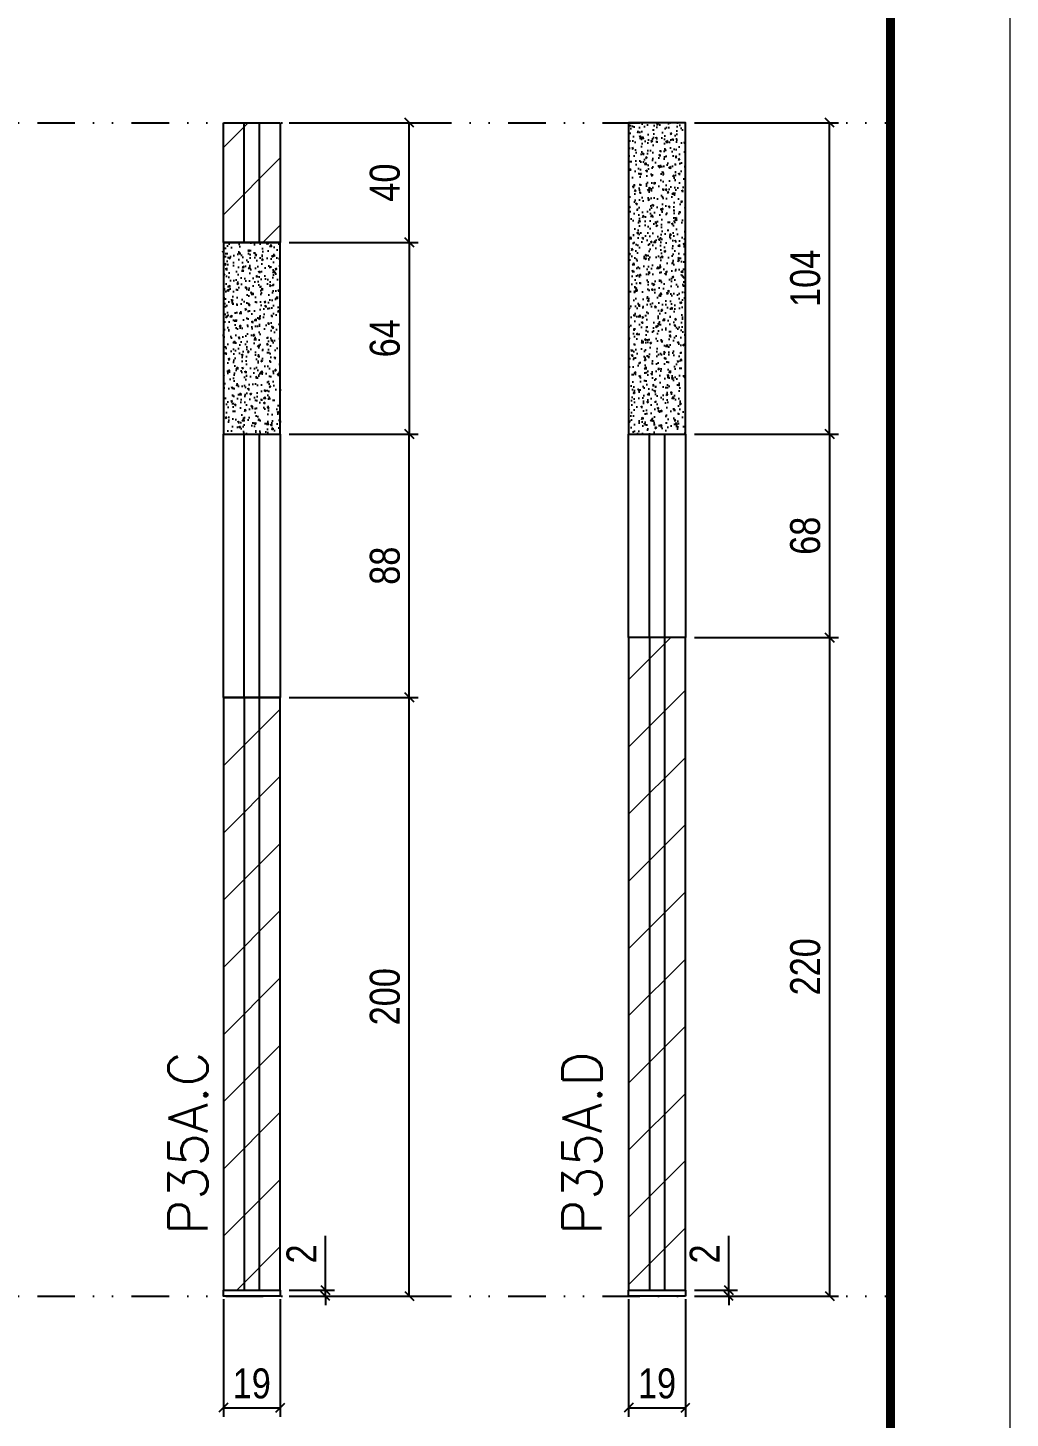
# Model space of a CAD drawing. Extents: x 28748 to 35002, y 14885 to 43501.
# Drawn here: x 33102.2 to 33430.3, y 25572.6 to 26037.1 of the extents above; entities that cross this region are included whole.
import ezdxf

# ---------------------------------------------------------------- set-up
doc = ezdxf.new("R2010")
doc.units = 0
doc.linetypes.add('DASHED', pattern=[0.75, 0.5, -0.25])
doc.linetypes.add('DIVIDE2', pattern=[0.625, 0.25, -0.125, 0, -0.125, 0, -0.125])
for name, color, linetype in [('COTA', 241, 'Continuous'), ('Nível', 160, 'Continuous'), ('Painéis', 200, 'Continuous'), ('SARR_2.2x7', 40, 'Continuous')]:
    doc.layers.add(name, color=color, linetype=linetype)
for name, color, linetype, lineweight in [('Folhas', 255, 'Continuous', 9), ('Hachura', 251, 'Continuous', 9), ('SARRAFO DE PRESSAO', 251, 'DASHED', 9), ('Texto Seção', 7, 'Continuous', 15)]:
    doc.layers.add(name, color=color, linetype=linetype, lineweight=lineweight)
doc.styles.add('COTA TECNICA', font='techl___.ttf', dxfattribs={"height": 10})
doc.styles.add('COTA TECNICA-50', font='techl___.ttf', dxfattribs={"height": 10})
doc.styles.add('REGUA-120', font='ROMANS.shx', dxfattribs={"height": 15})
doc.dimstyles.new('COTA PAINEL-50', dxfattribs={"dimtxt": 10, "dimasz": 3, "dimexe": 3, "dimexo": 3, "dimgap": 3, "dimtad": 1, "dimdec": 1, "dimzin": 12, "dimdsep": 46, "dimtxsty": 'COTA TECNICA-50', "dimblk1": 'OBLIQUE', "dimblk2": 'OBLIQUE', "dimsah": 1, "dimcen": 0.9, "dimclrd": 4, "dimclre": 4, "dimclrt": 240, "dimadec": 1, "dimazin": 3, "dimtfac": 1, "dimtdec": 1, "dimtmove": 0, "dimatfit": 3, "dimfxl": 1, "dimtolj": 1, "dimtzin": 12, "dimarcsym": 0})
doc.dimstyles.new('PAINEL', dxfattribs={"dimtxt": 10, "dimasz": 3, "dimexe": 3, "dimexo": 3, "dimgap": 3, "dimtad": 1, "dimdec": 1, "dimzin": 12, "dimdsep": 46, "dimtxsty": 'COTA TECNICA', "dimblk1": 'OBLIQUE', "dimblk2": 'OBLIQUE', "dimsah": 1, "dimcen": 0.9, "dimclrd": 4, "dimclre": 4, "dimclrt": 240, "dimadec": 1, "dimazin": 3, "dimtfac": 1, "dimtdec": 1, "dimtmove": 0, "dimatfit": 3, "dimfxl": 1, "dimtolj": 1, "dimtzin": 12, "dimarcsym": 0})

# ---------------------------------------------------------------- blocks, each defined once
blk = doc.blocks.new('9999999999')
at = {"layer": 'Folhas'}
blk.add_lwpolyline([(98138.98, 34190.21), (99623.98, 34190.21), (99623.98, 35240.21), (98138.98, 35240.21)], close=True, dxfattribs=at)
at = {"layer": 'Folhas', "color": 30, "const_width": 3}
blk.add_lwpolyline([(98213.98, 34230.21), (99583.98, 34230.21), (99583.98, 35200.21), (98213.98, 35200.21)], close=True, dxfattribs=at)
blk = doc.blocks.new('_Oblique')
at = {"color": 0, "linetype": 'ByBlock', "lineweight": -2}
blk.add_line((-0.5, -0.5), (0.5, 0.5), dxfattribs=at)
blk = doc.blocks.new('*D1142')
at = {"layer": 'COTA', "color": 4, "lineweight": -2, "transparency": 16777216}
for p, q in [((33167.54, 25612.4), (33167.54, 25573.06)), ((33186.54, 25612.4), (33186.54, 25573.06)), ((33167.54, 25576.06), (33186.54, 25576.06))]:
    blk.add_line(p, q, dxfattribs=at)
at = {"layer": 'Defpoints', "color": 0, "transparency": 16777216}
for p in [(33167.54, 25615.4), (33186.54, 25615.4), (33186.54, 25576.06)]:
    blk.add_point(p, dxfattribs=at)
at = {"layer": 'COTA', "color": 4, "lineweight": -2, "transparency": 16777216, "xscale": 3, "yscale": 3, "zscale": 3, "rotation": 180}
blk.add_blockref('_Oblique', (33167.54, 25576.06), dxfattribs=at)
at = {"layer": 'COTA', "color": 4, "lineweight": -2, "transparency": 16777216, "xscale": 3, "yscale": 3, "zscale": 3}
blk.add_blockref('_Oblique', (33186.54, 25576.06), dxfattribs=at)
at = {"layer": 'COTA', "color": 240, "transparency": 16777216, "insert": (33177.04, 25584.14), "char_height": 10, "attachment_point": 5, "style": 'COTA TECNICA'}
blk.add_mtext('\\A1;19', dxfattribs=at)
blk = doc.blocks.new('*D1143')
at = {"layer": 'COTA', "color": 4, "lineweight": -2, "transparency": 16777216}
for p, q in [((33302.9, 25612.4), (33302.9, 25573.06)), ((33321.9, 25612.4), (33321.9, 25573.06)), ((33302.9, 25576.06), (33321.9, 25576.06))]:
    blk.add_line(p, q, dxfattribs=at)
at = {"layer": 'Defpoints', "color": 0, "transparency": 16777216}
for p in [(33302.9, 25615.4), (33321.9, 25615.4), (33321.9, 25576.06)]:
    blk.add_point(p, dxfattribs=at)
at = {"layer": 'COTA', "color": 4, "lineweight": -2, "transparency": 16777216, "xscale": 3, "yscale": 3, "zscale": 3, "rotation": 180}
blk.add_blockref('_Oblique', (33302.9, 25576.06), dxfattribs=at)
at = {"layer": 'COTA', "color": 4, "lineweight": -2, "transparency": 16777216, "xscale": 3, "yscale": 3, "zscale": 3}
blk.add_blockref('_Oblique', (33321.9, 25576.06), dxfattribs=at)
at = {"layer": 'COTA', "color": 240, "transparency": 16777216, "insert": (33312.4, 25584.14), "char_height": 10, "attachment_point": 5, "style": 'COTA TECNICA'}
blk.add_mtext('\\A1;19', dxfattribs=at)
blk = doc.blocks.new('*D1144')
at = {"layer": 'COTA', "color": 4, "lineweight": -2, "transparency": 16777216}
for p, q in [((33324.9, 25833.4), (33373.03, 25833.4)), ((33370.03, 25833.4), (33370.03, 25613.4)), ((33324.9, 25613.4), (33373.03, 25613.4))]:
    blk.add_line(p, q, dxfattribs=at)
at = {"layer": 'Defpoints', "color": 0, "transparency": 16777216}
for p in [(33321.9, 25833.4), (33321.9, 25613.4), (33370.03, 25613.4)]:
    blk.add_point(p, dxfattribs=at)
at = {"layer": 'COTA', "color": 4, "lineweight": -2, "transparency": 16777216, "xscale": 3, "yscale": 3, "zscale": 3}
for p, rotation in [((33370.03, 25833.4), 90), ((33370.03, 25613.4), 270)]:
    blk.add_blockref('_Oblique', p, dxfattribs=dict(at, rotation=rotation))
at = {"layer": 'COTA', "color": 240, "transparency": 16777216, "insert": (33361.93, 25723.4), "char_height": 10, "attachment_point": 5, "rotation": 90, "style": 'COTA TECNICA'}
blk.add_mtext('\\A1;220', dxfattribs=at)
blk = doc.blocks.new('*D1145')
at = {"layer": 'COTA', "color": 4, "lineweight": -2, "transparency": 16777216}
for p, q in [((33324.9, 26005.4), (33373.03, 26005.4)), ((33370.03, 25901.4), (33370.03, 26005.4)), ((33324.9, 25901.4), (33373.03, 25901.4))]:
    blk.add_line(p, q, dxfattribs=at)
at = {"layer": 'Defpoints', "color": 0, "transparency": 16777216}
for p in [(33321.9, 26005.4), (33370.03, 26005.4), (33321.9, 25901.4)]:
    blk.add_point(p, dxfattribs=at)
at = {"layer": 'COTA', "color": 4, "lineweight": -2, "transparency": 16777216, "xscale": 3, "yscale": 3, "zscale": 3}
for p, rotation in [((33370.03, 26005.4), 90), ((33370.03, 25901.4), 270)]:
    blk.add_blockref('_Oblique', p, dxfattribs=dict(at, rotation=rotation))
at = {"layer": 'COTA', "color": 240, "transparency": 16777216, "insert": (33361.93, 25953.4), "char_height": 10, "attachment_point": 5, "rotation": 90, "style": 'COTA TECNICA'}
blk.add_mtext('\\A1;104', dxfattribs=at)
blk = doc.blocks.new('*D1146')
at = {"layer": 'COTA', "color": 4, "lineweight": -2, "transparency": 16777216}
for p, q in [((33189.54, 25813.4), (33232.63, 25813.4)), ((33229.63, 25613.4), (33229.63, 25813.4)), ((33189.54, 25613.4), (33232.63, 25613.4))]:
    blk.add_line(p, q, dxfattribs=at)
at = {"layer": 'Defpoints', "color": 0, "transparency": 16777216}
for p in [(33186.54, 25813.4), (33229.63, 25813.4), (33186.54, 25613.4)]:
    blk.add_point(p, dxfattribs=at)
at = {"layer": 'COTA', "color": 4, "lineweight": -2, "transparency": 16777216, "xscale": 3, "yscale": 3, "zscale": 3}
for p, rotation in [((33229.63, 25813.4), 90), ((33229.63, 25613.4), 270)]:
    blk.add_blockref('_Oblique', p, dxfattribs=dict(at, rotation=rotation))
at = {"layer": 'COTA', "color": 240, "transparency": 16777216, "insert": (33221.53, 25713.4), "char_height": 10, "attachment_point": 5, "rotation": 90, "style": 'COTA TECNICA'}
blk.add_mtext('\\A1;200', dxfattribs=at)
blk = doc.blocks.new('*D1147')
at = {"layer": 'COTA', "color": 4, "lineweight": -2, "transparency": 16777216}
for p, q in [((33201.63, 25615.4), (33201.63, 25633.51)), ((33189.54, 25615.4), (33204.63, 25615.4)), ((33201.63, 25613.4), (33201.63, 25615.4)), ((33189.54, 25613.4), (33204.63, 25613.4)), ((33201.63, 25613.4), (33201.63, 25610.4))]:
    blk.add_line(p, q, dxfattribs=at)
at = {"layer": 'Defpoints', "color": 0, "transparency": 16777216}
for p in [(33186.54, 25615.4), (33201.63, 25615.4), (33186.54, 25613.4)]:
    blk.add_point(p, dxfattribs=at)
at = {"layer": 'COTA', "color": 4, "lineweight": -2, "transparency": 16777216, "xscale": 3, "yscale": 3, "zscale": 3}
for p, rotation in [((33201.63, 25615.4), 270), ((33201.63, 25613.4), 90)]:
    blk.add_blockref('_Oblique', p, dxfattribs=dict(at, rotation=rotation))
at = {"layer": 'COTA', "color": 240, "transparency": 16777216, "insert": (33193.63, 25627.46), "char_height": 10, "attachment_point": 5, "rotation": 90, "style": 'COTA TECNICA-50'}
blk.add_mtext('\\A1;2', dxfattribs=at)
blk = doc.blocks.new('*D1928')
at = {"layer": 'COTA', "color": 4, "linetype": 'ByBlock', "lineweight": -2, "transparency": 16777216}
for p, q in [((33189.54, 25965.4), (33232.63, 25965.4)), ((33229.63, 25965.4), (33229.63, 25901.4)), ((33189.54, 25901.4), (33232.63, 25901.4))]:
    blk.add_line(p, q, dxfattribs=at)
at = {"layer": 'Defpoints', "color": 0, "linetype": 'ByBlock', "transparency": 16777216}
for p in [(33186.54, 25965.4), (33186.54, 25901.4), (33229.63, 25901.4)]:
    blk.add_point(p, dxfattribs=at)
at = {"layer": 'COTA', "color": 4, "linetype": 'ByBlock', "lineweight": -2, "transparency": 16777216, "xscale": 3, "yscale": 3, "zscale": 3}
for p, rotation in [((33229.63, 25965.4), 90), ((33229.63, 25901.4), 270)]:
    blk.add_blockref('_Oblique', p, dxfattribs=dict(at, rotation=rotation))
at = {"layer": 'COTA', "color": 240, "linetype": 'ByBlock', "transparency": 16777216, "insert": (33221.53, 25933.4), "char_height": 10, "attachment_point": 5, "rotation": 90, "style": 'COTA TECNICA'}
blk.add_mtext('\\A1;64', dxfattribs=at)
blk = doc.blocks.new('*D1929')
at = {"layer": 'COTA', "color": 4, "linetype": 'ByBlock', "lineweight": -2, "transparency": 16777216}
for p, q in [((33336.32, 25615.4), (33336.32, 25633.51)), ((33324.9, 25615.4), (33339.32, 25615.4)), ((33336.32, 25613.4), (33336.32, 25615.4)), ((33324.9, 25613.4), (33339.32, 25613.4)), ((33336.32, 25613.4), (33336.32, 25610.4))]:
    blk.add_line(p, q, dxfattribs=at)
at = {"layer": 'Defpoints', "color": 0, "linetype": 'ByBlock', "transparency": 16777216}
for p in [(33321.9, 25615.4), (33336.32, 25615.4), (33321.9, 25613.4)]:
    blk.add_point(p, dxfattribs=at)
at = {"layer": 'COTA', "color": 4, "linetype": 'ByBlock', "lineweight": -2, "transparency": 16777216, "xscale": 3, "yscale": 3, "zscale": 3}
for p, rotation in [((33336.32, 25615.4), 270), ((33336.32, 25613.4), 90)]:
    blk.add_blockref('_Oblique', p, dxfattribs=dict(at, rotation=rotation))
at = {"layer": 'COTA', "color": 240, "linetype": 'ByBlock', "transparency": 16777216, "insert": (33328.32, 25627.46), "char_height": 10, "attachment_point": 5, "rotation": 90, "style": 'COTA TECNICA'}
blk.add_mtext('\\A1;2', dxfattribs=at)
blk = doc.blocks.new('*D1970')
at = {"layer": 'COTA', "color": 4, "lineweight": -2, "transparency": 16777216}
for p, q in [((33189.54, 26005.4), (33232.63, 26005.4)), ((33229.63, 25965.4), (33229.63, 26005.4)), ((33189.54, 25965.4), (33232.63, 25965.4))]:
    blk.add_line(p, q, dxfattribs=at)
at = {"layer": 'Defpoints', "color": 0, "transparency": 16777216}
for p in [(33186.54, 26005.4), (33229.63, 26005.4), (33186.54, 25965.4)]:
    blk.add_point(p, dxfattribs=at)
at = {"layer": 'COTA', "color": 4, "lineweight": -2, "transparency": 16777216, "xscale": 3, "yscale": 3, "zscale": 3}
for p, rotation in [((33229.63, 26005.4), 90), ((33229.63, 25965.4), 270)]:
    blk.add_blockref('_Oblique', p, dxfattribs=dict(at, rotation=rotation))
at = {"layer": 'COTA', "color": 240, "transparency": 16777216, "insert": (33221.53, 25985.4), "char_height": 10, "attachment_point": 5, "rotation": 90, "style": 'COTA TECNICA'}
blk.add_mtext('\\A1;40', dxfattribs=at)
blk = doc.blocks.new('*D2397')
at = {"layer": 'COTA', "color": 4, "lineweight": -2, "transparency": 16777216}
for p, q in [((33189.54, 25901.4), (33232.63, 25901.4)), ((33229.63, 25813.4), (33229.63, 25901.4)), ((33189.54, 25813.4), (33232.63, 25813.4))]:
    blk.add_line(p, q, dxfattribs=at)
at = {"layer": 'Defpoints', "color": 0, "transparency": 16777216}
for p in [(33186.54, 25901.4), (33229.63, 25901.4), (33186.54, 25813.4)]:
    blk.add_point(p, dxfattribs=at)
at = {"layer": 'COTA', "color": 4, "lineweight": -2, "transparency": 16777216, "xscale": 3, "yscale": 3, "zscale": 3}
for p, rotation in [((33229.63, 25901.4), 90), ((33229.63, 25813.4), 270)]:
    blk.add_blockref('_Oblique', p, dxfattribs=dict(at, rotation=rotation))
at = {"layer": 'COTA', "color": 240, "transparency": 16777216, "insert": (33221.53, 25857.4), "char_height": 10, "attachment_point": 5, "rotation": 90, "style": 'COTA TECNICA'}
blk.add_mtext('\\A1;88', dxfattribs=at)
blk = doc.blocks.new('*D2399')
at = {"layer": 'COTA', "color": 4, "lineweight": -2, "transparency": 16777216}
for p, q in [((33324.9, 25901.4), (33373.03, 25901.4)), ((33370.03, 25901.4), (33370.03, 25833.4)), ((33324.9, 25833.4), (33373.03, 25833.4))]:
    blk.add_line(p, q, dxfattribs=at)
at = {"layer": 'Defpoints', "color": 0, "transparency": 16777216}
for p in [(33321.9, 25901.4), (33321.9, 25833.4), (33370.03, 25833.4)]:
    blk.add_point(p, dxfattribs=at)
at = {"layer": 'COTA', "color": 4, "lineweight": -2, "transparency": 16777216, "xscale": 3, "yscale": 3, "zscale": 3}
for p, rotation in [((33370.03, 25901.4), 90), ((33370.03, 25833.4), 270)]:
    blk.add_blockref('_Oblique', p, dxfattribs=dict(at, rotation=rotation))
at = {"layer": 'COTA', "color": 240, "transparency": 16777216, "insert": (33361.91, 25867.4), "char_height": 10, "attachment_point": 5, "rotation": 90, "style": 'COTA TECNICA'}
blk.add_mtext('\\A1;68', dxfattribs=at)

msp = doc.modelspace()

# ---------------------------------------------------------------- hatches: boundary and pattern name
at = {"layer": 'COTA', "linetype": 'ByBlock'}
h = msp.add_hatch(dxfattribs=at)
h.set_pattern_fill('AR-CONC', color=256, scale=0.03)
h.set_pattern_definition([(50, (-98617.3706, -2061.6368), (5.46554007, -0.47817257), [0.5715, -6.2865]), (355, (-98617.3706, -2061.637), (-1.05730264, 5.73170536), [0.4572, -5.02921753]), (100.4514447, (-98616.915, -2061.6766), (4.40823741, 5.25353256), [0.48570026, -5.34270734]), (46.1842, (-98617.3706, -2060.113), (8.13237123, -1.26126984), [0.85725, -9.42975]), (96.6355576, (-98616.693, -2060.218), (7.122124, 7.42278374), [0.7285507, -8.01406824]), (351.184151, (-98617.3706, -2060.113), (7.122124, 7.42278374), [0.685799, -7.54379196]), (21, (-98616.6086, -2060.4938), (4.54843174, -3.06795595), [0.5715, -6.2865]), (326, (-98616.6086, -2060.494), (1.85406085, 5.52563898), [0.4572, -5.0292]), (71.451445, (-98616.2295, -2060.7494), (6.40249258, 2.45768307), [0.48570026, -5.34269813]), (37.5, (-98617.3706, -2061.6368), (0.092658098, 2.536651166), [0, -4.96824, 0, -5.1054, 0, -5.04825]), (7.5, (-98617.3706, -2061.6368), (2.004589875, 3.005417245), [0, -2.91084, 0, -4.85394, 0, -1.92405]), (327.5, (-98619.0698, -2061.6368), (4.067717855, -0.17186232), [0, -1.905, 0, -5.9436, 0, -7.8867]), (317.5, (-98619.832, -2061.6368), (4.44387544, 0.76279473), [0, -2.4765, 0, -3.94716, 0, -5.6007])])
h.paths.add_polyline_path([(33302.9, 25901.4), (33321.9, 25901.4), (33321.9, 26005.4), (33302.9, 26005.4)])
h = msp.add_hatch(dxfattribs=at)
h.set_pattern_fill('AR-CONC', color=256, scale=0.03)
h.set_pattern_definition([(50, (-98557.558, -2100.6368), (5.46554007, -0.47817257), [0.5715, -6.2865]), (355, (-98557.558, -2100.637), (-1.05730264, 5.73170536), [0.4572, -5.02921753]), (100.4514447, (-98557.1024, -2100.6766), (4.40823741, 5.25353256), [0.48570026, -5.34270734]), (46.1842, (-98557.558, -2099.113), (8.13237123, -1.26126984), [0.85725, -9.42975]), (96.6355576, (-98556.88, -2099.218), (7.122124, 7.42278374), [0.7285507, -8.01406824]), (351.184151, (-98557.558, -2099.113), (7.122124, 7.42278374), [0.685799, -7.54379196]), (21, (-98556.796, -2099.4938), (4.54843174, -3.06795595), [0.5715, -6.2865]), (326, (-98556.796, -2099.494), (1.85406085, 5.52563898), [0.4572, -5.0292]), (71.451445, (-98556.417, -2099.7494), (6.40249258, 2.45768307), [0.48570026, -5.34269813]), (37.5, (-98557.558, -2100.6368), (0.092658098, 2.536651166), [0, -4.96824, 0, -5.1054, 0, -5.04825]), (7.5, (-98557.558, -2100.6368), (2.004589875, 3.005417245), [0, -2.91084, 0, -4.85394, 0, -1.92405]), (327.5, (-98559.2572, -2100.6368), (4.067717855, -0.17186232), [0, -1.905, 0, -5.9436, 0, -7.8867]), (317.5, (-98560.019, -2100.6368), (4.44387544, 0.76279473), [0, -2.4765, 0, -3.94716, 0, -5.6007])])
h.paths.add_polyline_path([(33167.79, 25901.4), (33186.79, 25901.4), (33186.29, 25965.4), (33167.29, 25965.4)])
at = {"layer": 'Hachura'}
h = msp.add_hatch(dxfattribs=at)
h.set_pattern_fill('ANSI31', color=256, scale=5)
h.set_pattern_definition([(45, (28996.309, 36822.885), (-11.22532, 11.22532), [])])
h.paths.add_polyline_path([(33167.54, 25965.4), (33186.54, 25965.4), (33186.54, 26005.4), (33167.54, 26005.4)])
at = {"layer": 'Hachura', "linetype": 'ByBlock'}
h = msp.add_hatch(dxfattribs=at)
h.set_pattern_fill('ANSI31', color=256, scale=5)
h.set_pattern_definition([(45, (-98674.158, -2076.637), (-11.2253202, 11.2253202), [])])
h.paths.add_polyline_path([(33321.9, 25833.4), (33302.9, 25833.4), (33302.9, 25615.4), (33321.9, 25615.4)])
h = msp.add_hatch(dxfattribs=at)
h.set_pattern_fill('ANSI31', color=256, scale=5)
h.set_pattern_definition([(45, (28996.309, 33271.16), (-11.22532, 11.22532), [])])
h.paths.add_polyline_path([(33186.54, 25813.4), (33167.54, 25813.4), (33167.54, 25615.4), (33186.54, 25615.4)])

# ---------------------------------------------------------------- linework, layer by layer
at = {"layer": 'COTA', "linetype": 'ByBlock'}
for points in [[(33302.9, 25901.4), (33321.9, 25901.4), (33321.9, 26005.4), (33302.9, 26005.4)], [(33167.54, 25901.4), (33186.54, 25901.4), (33186.54, 25965.4), (33167.54, 25965.4)]]:
    msp.add_lwpolyline(points, close=True, dxfattribs=at)
at = {"layer": 'Nível', "color": 4, "linetype": 'DIVIDE2', "ltscale": 50}
for p, q in [((32319.21, 26005.4), (33390.34, 26005.4)), ((32319.21, 25613.4), (33390.34, 25613.4))]:
    msp.add_line(p, q, dxfattribs=at)
at = {"layer": 'Painéis'}
for p, q in [((33167.54, 26005.4), (33186.54, 26005.4)), ((33167.54, 25965.4), (33167.54, 26005.4)), ((33186.54, 26005.4), (33186.54, 25965.4)), ((33186.54, 25965.4), (33167.54, 25965.4)), ((33167.54, 25901.4), (33186.54, 25901.4)), ((33167.54, 25813.4), (33167.54, 25901.4)), ((33186.54, 25901.4), (33186.54, 25813.4)), ((33302.9, 25901.4), (33321.9, 25901.4)), ((33302.9, 25833.4), (33302.9, 25901.4)), ((33321.9, 25901.4), (33321.9, 25833.4)), ((33302.9, 25833.4), (33302.9, 25615.4)), ((33321.9, 25833.4), (33302.9, 25833.4)), ((33321.9, 25615.4), (33321.9, 25833.4)), ((33186.54, 25813.4), (33167.54, 25813.4)), ((33167.54, 25813.4), (33186.54, 25813.4)), ((33167.54, 25813.4), (33186.54, 25813.4)), ((33186.54, 25813.4), (33167.54, 25813.4)), ((33167.54, 25813.4), (33186.54, 25813.4)), ((33186.54, 25813.4), (33167.54, 25813.4)), ((33186.54, 25813.4), (33167.54, 25813.4)), ((33302.9, 25615.4), (33321.9, 25615.4)), ((33302.9, 25615.4), (33321.9, 25615.4)), ((33302.9, 25613.4), (33302.9, 25615.4)), ((33321.9, 25615.4), (33321.9, 25613.4)), ((33321.9, 25613.4), (33302.9, 25613.4))]:
    msp.add_line(p, q, dxfattribs=at)
for points in [[(33167.54, 25965.4), (33186.54, 25965.4), (33186.54, 25965.4), (33167.54, 25965.4)], [(33167.54, 25615.4), (33186.54, 25615.4), (33186.54, 25813.4), (33167.54, 25813.4)], [(33167.54, 25813.4), (33186.54, 25813.4), (33186.54, 25813.4), (33167.54, 25813.4)], [(33167.54, 25615.4), (33186.54, 25615.4), (33186.54, 25613.4), (33167.54, 25613.4)]]:
    msp.add_lwpolyline(points, close=True, dxfattribs=at)
at = {"layer": 'SARR_2.2x7'}
for p, q in [((33174.54, 25965.4), (33174.54, 26005.4)), ((33179.54, 26005.4), (33179.54, 25965.4)), ((33174.54, 25813.4), (33174.54, 25901.4)), ((33179.54, 25901.4), (33179.54, 25813.4)), ((33309.9, 25833.4), (33309.9, 25901.4)), ((33314.9, 25901.4), (33314.9, 25833.4)), ((33309.9, 25833.4), (33309.9, 25615.4)), ((33314.9, 25833.4), (33314.9, 25615.4)), ((33174.54, 25813.4), (33174.54, 25615.4)), ((33179.54, 25813.4), (33179.54, 25615.4))]:
    msp.add_line(p, q, dxfattribs=at)

# ---------------------------------------------------------------- block references
at = {"layer": 'SARRAFO DE PRESSAO', "color": 6, "linetype": 'ByBlock'}
msp.add_blockref('9999999999', (-66193.64, -8968.09), dxfattribs=at)

# ---------------------------------------------------------------- texts
at = {"layer": 'Texto Seção', "char_height": 13, "width": 285.3299, "attachment_point": 7, "rotation": 90, "style": 'REGUA-120'}
for s, insert in [('P35A.C', (33162.24, 25633.87)), ('P35A.D', (33293.81, 25633.87))]:
    msp.add_mtext(s, dxfattribs=dict(at, insert=insert))

# ---------------------------------------------------------------- dimensions: what is measured, and where the dimension line sits
at = {"layer": 'COTA'}
for base, p1, p2, picture, middle in [((33229.63, 26005.4), (33186.54, 25965.4), (33186.54, 26005.4), '*D1970', (33221.53, 25985.4)), ((33229.63, 25901.4), (33186.54, 25813.4), (33186.54, 25901.4), '*D2397', (33221.53, 25857.4)), ((33370.03, 25833.4), (33321.9, 25901.4), (33321.9, 25833.4), '*D2399', (33361.91, 25867.4))]:
    dim = msp.add_linear_dim(base=base, p1=p1, p2=p2, angle=90, dimstyle='PAINEL', dxfattribs=at)
    dim.commit()
    dim.dimension.update_dxf_attribs({"geometry": picture, "text_midpoint": middle})
for base, p1, p2, picture, middle in [((33370.03, 26005.4), (33321.9, 25901.4), (33321.9, 26005.4), '*D1145', (33361.93, 25953.4)), ((33370.03, 25613.4), (33321.9, 25833.4), (33321.9, 25613.4), '*D1144', (33361.93, 25723.4)), ((33229.63, 25813.4), (33186.54, 25613.4), (33186.54, 25813.4), '*D1146', (33221.53, 25713.4))]:
    dim = msp.add_linear_dim(base=base, p1=p1, p2=p2, angle=90, dimstyle='PAINEL', override={"dimarcsym": 2}, dxfattribs=at)
    dim.commit()
    dim.dimension.update_dxf_attribs({"geometry": picture, "text_midpoint": middle})
at = {"layer": 'COTA', "linetype": 'ByBlock'}
for base, p1, p2, picture, middle in [((33229.63, 25901.4), (33186.54, 25965.4), (33186.54, 25901.4), '*D1928', (33221.53, 25933.4)), ((33336.32, 25615.4), (33321.9, 25613.4), (33321.9, 25615.4), '*D1929', (33328.32, 25627.46))]:
    dim = msp.add_linear_dim(base=base, p1=p1, p2=p2, angle=90, dimstyle='PAINEL', dxfattribs=at)
    dim.commit()
    dim.dimension.update_dxf_attribs({"geometry": picture, "text_midpoint": middle})
at = {"layer": 'COTA'}
dim = msp.add_linear_dim(base=(33201.63, 25615.4), p1=(33186.54, 25613.4), p2=(33186.54, 25615.4), angle=90, dimstyle='COTA PAINEL-50', dxfattribs=at)
dim.commit()
dim.dimension.update_dxf_attribs({"geometry": '*D1147', "text_midpoint": (33201.63, 25627.46), "dimtype": 160})
for base, p1, p2, picture, middle in [((33186.54, 25576.06), (33167.54, 25615.4), (33186.54, 25615.4), '*D1142', (33177.04, 25584.14)), ((33321.9, 25576.06), (33302.9, 25615.4), (33321.9, 25615.4), '*D1143', (33312.4, 25584.14))]:
    dim = msp.add_linear_dim(base=base, p1=p1, p2=p2, dimstyle='PAINEL', override={"dimarcsym": 2}, dxfattribs=at)
    dim.commit()
    dim.dimension.update_dxf_attribs({"geometry": picture, "text_midpoint": middle})

doc.saveas('drawing.dxf')
